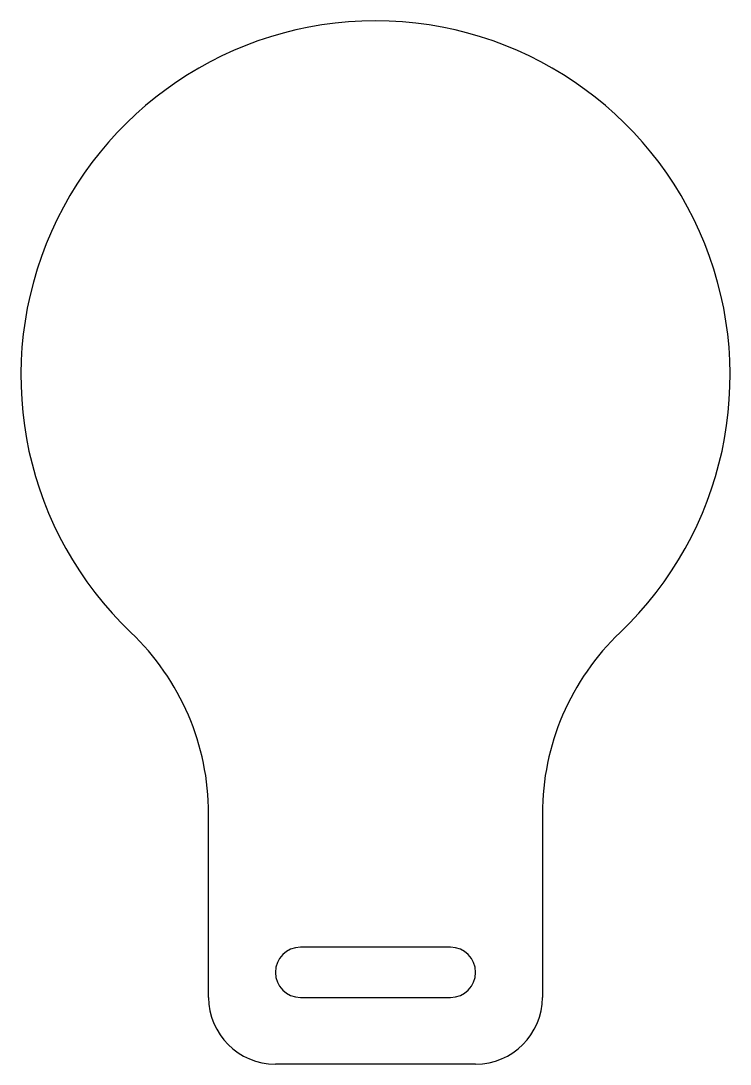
# Model space of a CAD drawing. Header units: millimetres. Extents: x 290.6 to 333.1, y 121.2 to 183.7.
import ezdxf

# ---------------------------------------------------------------- set-up
doc = ezdxf.new("R2010")
doc.units = ezdxf.units.MM

msp = doc.modelspace()

# ---------------------------------------------------------------- linework, layer by layer
for p, q in [((301.838, 125.166), (301.838, 136.166)), ((321.838, 136.166), (321.838, 125.166)), ((316.338, 128.166), (307.338, 128.166)), ((307.338, 125.166), (316.338, 125.166)), ((317.838, 121.166), (305.838, 121.166))]:
    msp.add_line(p, q)
for centre, radius, start, end in [((311.838, 162.416), 21.25, 313.60282, 226.39718), ((286.838, 136.166), 15, 0, 46.39718), ((336.838, 136.166), 15, 133.60282, 180), ((307.338, 126.666), 1.5, 90, 270), ((316.338, 126.666), 1.5, 270, 90), ((305.838, 125.166), 4, 180, 270), ((317.838, 125.166), 4, 270, 0)]:
    msp.add_arc(centre, radius, start, end)

doc.saveas('drawing.dxf')
